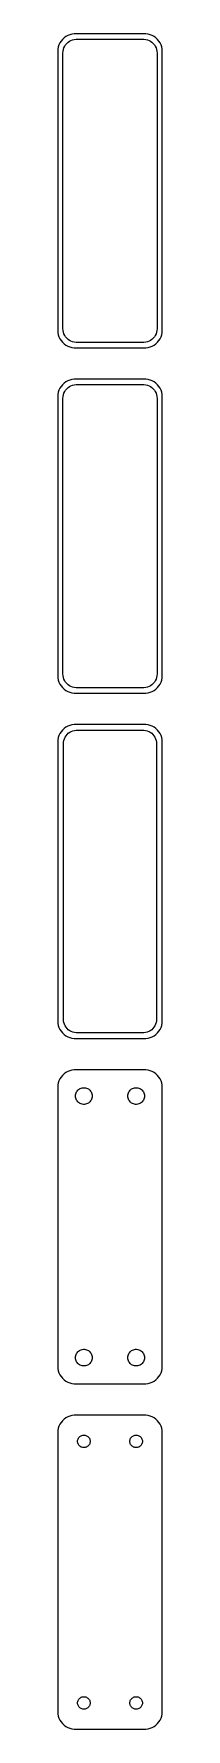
# Model space of a CAD drawing. Header units: metres. Extents: x -15 to 15, y 351 to 837.
import ezdxf

# ---------------------------------------------------------------- set-up
doc = ezdxf.new("R2010")
doc.units = ezdxf.units.M

msp = doc.modelspace()

# ---------------------------------------------------------------- linework, layer by layer
for p, q in [((-12.6791, 836.222), (-13.1871, 835.853)), ((-12.1289, 836.524), (-12.6791, 836.222)), ((-11.5451, 836.755), (-12.1289, 836.524)), ((-10.9369, 836.911), (-11.5451, 836.755)), ((-10.3139, 836.99), (-10.9369, 836.911)), ((10.3139, 836.99), (-10.3139, 836.99)), ((10.9369, 836.911), (10.3139, 836.99)), ((11.5451, 836.755), (10.9369, 836.911)), ((12.1289, 836.524), (11.5451, 836.755)), ((12.6791, 836.222), (12.1289, 836.524)), ((13.1871, 835.853), (12.6791, 836.222)), ((-14.9606, 832.627), (-15, 832)), ((-15, 832), (-15, 752)), ((-14.8429, 833.243), (-14.9606, 832.627)), ((-14.6489, 833.841), (-14.8429, 833.243)), ((-14.3815, 834.409), (-14.6489, 833.841)), ((-14.0451, 834.939), (-14.3815, 834.409)), ((-13.6448, 835.423), (-14.0451, 834.939)), ((-13.1871, 835.853), (-13.6448, 835.423)), ((-13.5, 831.5), (-13.4684, 832.001)), ((-13.5, 752.5), (-13.5, 831.5)), ((-13.4684, 832.001), (-13.3743, 832.495)), ((-13.3743, 832.495), (-13.2191, 832.972)), ((-13.2191, 832.972), (-13.0052, 833.427)), ((-13.0052, 833.427), (-12.7361, 833.851)), ((-12.7361, 833.851), (-12.4159, 834.238)), ((-12.4159, 834.238), (-12.0497, 834.582)), ((-12.0497, 834.582), (-11.6433, 834.877)), ((-11.6433, 834.877), (-11.2031, 835.119)), ((-11.2031, 835.119), (-10.7361, 835.304)), ((-10.7361, 835.304), (-10.2495, 835.429)), ((-10.2495, 835.429), (-9.75116, 835.492)), ((-9.75116, 835.492), (9.75116, 835.492)), ((9.75116, 835.492), (10.2495, 835.429)), ((10.2495, 835.429), (10.7361, 835.304)), ((10.7361, 835.304), (11.2031, 835.119)), ((11.2031, 835.119), (11.6433, 834.877)), ((11.6433, 834.877), (12.0497, 834.582)), ((12.0497, 834.582), (12.4159, 834.238)), ((12.4159, 834.238), (12.7361, 833.851)), ((12.7361, 833.851), (13.0052, 833.427)), ((13.0052, 833.427), (13.2191, 832.972)), ((13.6448, 835.423), (13.1871, 835.853)), ((13.2191, 832.972), (13.3743, 832.495)), ((13.3743, 832.495), (13.4684, 832.001)), ((13.4684, 832.001), (13.5, 831.5)), ((13.5, 831.5), (13.5, 752.5)), ((14.0451, 834.939), (13.6448, 835.423)), ((14.3815, 834.409), (14.0451, 834.939)), ((14.6489, 833.841), (14.3815, 834.409)), ((14.8429, 833.243), (14.6489, 833.841)), ((14.9606, 832.627), (14.8429, 833.243)), ((15, 832), (14.9606, 832.627)), ((15, 752), (15, 832)), ((-15, 752), (-14.9606, 751.373)), ((-14.9606, 751.373), (-14.8429, 750.757)), ((-14.8429, 750.757), (-14.6489, 750.159)), ((-14.6489, 750.159), (-14.3815, 749.591)), ((-14.3815, 749.591), (-14.0451, 749.061)), ((-14.0451, 749.061), (-13.6448, 748.577)), ((-13.6448, 748.577), (-13.1871, 748.147)), ((-13.4684, 751.999), (-13.5, 752.5)), ((-13.3743, 751.505), (-13.4684, 751.999)), ((-13.2191, 751.028), (-13.3743, 751.505)), ((-13.0052, 750.573), (-13.2191, 751.028)), ((-12.7361, 750.149), (-13.0052, 750.573)), ((-12.4159, 749.762), (-12.7361, 750.149)), ((-12.0497, 749.418), (-12.4159, 749.762)), ((-11.6433, 749.123), (-12.0497, 749.418)), ((-11.2031, 748.881), (-11.6433, 749.123)), ((-10.7361, 748.696), (-11.2031, 748.881)), ((-10.2495, 748.571), (-10.7361, 748.696)), ((-9.75116, 748.508), (-10.2495, 748.571)), ((9.75116, 748.508), (-9.75116, 748.508)), ((10.2495, 748.571), (9.75116, 748.508)), ((10.7361, 748.696), (10.2495, 748.571)), ((11.2031, 748.881), (10.7361, 748.696)), ((11.6433, 749.123), (11.2031, 748.881)), ((12.0497, 749.418), (11.6433, 749.123)), ((12.4159, 749.762), (12.0497, 749.418)), ((12.7361, 750.149), (12.4159, 749.762)), ((13.0052, 750.573), (12.7361, 750.149)), ((13.2191, 751.028), (13.0052, 750.573)), ((13.1871, 748.147), (13.6448, 748.577)), ((13.3743, 751.505), (13.2191, 751.028)), ((13.4684, 751.999), (13.3743, 751.505)), ((13.5, 752.5), (13.4684, 751.999)), ((13.6448, 748.577), (14.0451, 749.061)), ((14.0451, 749.061), (14.3815, 749.591)), ((14.3815, 749.591), (14.6489, 750.159)), ((14.6489, 750.159), (14.8429, 750.757)), ((14.8429, 750.757), (14.9606, 751.373)), ((14.9606, 751.373), (15, 752)), ((-13.1871, 748.147), (-12.6791, 747.778)), ((-12.6791, 747.778), (-12.1289, 747.476)), ((-12.1289, 747.476), (-11.5451, 747.245)), ((-11.5451, 747.245), (-10.9369, 747.089)), ((-10.9369, 747.089), (-10.3139, 747.01)), ((-10.3139, 747.01), (10.3139, 747.01)), ((10.3139, 747.01), (10.9369, 747.089)), ((10.9369, 747.089), (11.5451, 747.245)), ((11.5451, 747.245), (12.1289, 747.476)), ((12.1289, 747.476), (12.6791, 747.778)), ((12.6791, 747.778), (13.1871, 748.147)), ((-14.8429, 734.243), (-14.9606, 733.627)), ((-14.6489, 734.841), (-14.8429, 734.243)), ((-14.3815, 735.409), (-14.6489, 734.841)), ((-14.0451, 735.939), (-14.3815, 735.409)), ((-13.6448, 736.423), (-14.0451, 735.939)), ((-13.1871, 736.853), (-13.6448, 736.423)), ((-13.3743, 733.495), (-13.2191, 733.972)), ((-13.2191, 733.972), (-13.0052, 734.427)), ((-12.6791, 737.222), (-13.1871, 736.853)), ((-13.0052, 734.427), (-12.7361, 734.851)), ((-12.7361, 734.851), (-12.4159, 735.238)), ((-12.1289, 737.524), (-12.6791, 737.222)), ((-12.4159, 735.238), (-12.0497, 735.582)), ((-11.5451, 737.755), (-12.1289, 737.524)), ((-12.0497, 735.582), (-11.6433, 735.877)), ((-11.6433, 735.877), (-11.2031, 736.119)), ((-10.9369, 737.911), (-11.5451, 737.755)), ((-11.2031, 736.119), (-10.7361, 736.304)), ((-10.3139, 737.99), (-10.9369, 737.911)), ((-10.7361, 736.304), (-10.2495, 736.429)), ((10.3139, 737.99), (-10.3139, 737.99)), ((-10.2495, 736.429), (-9.75116, 736.492)), ((-9.75116, 736.492), (9.75116, 736.492)), ((9.75116, 736.492), (10.2495, 736.429)), ((10.2495, 736.429), (10.7361, 736.304)), ((10.9369, 737.911), (10.3139, 737.99)), ((10.7361, 736.304), (11.2031, 736.119)), ((11.5451, 737.755), (10.9369, 737.911)), ((11.2031, 736.119), (11.6433, 735.877)), ((12.1289, 737.524), (11.5451, 737.755)), ((11.6433, 735.877), (12.0497, 735.582)), ((12.0497, 735.582), (12.4159, 735.238)), ((12.6791, 737.222), (12.1289, 737.524)), ((12.4159, 735.238), (12.7361, 734.851)), ((13.1871, 736.853), (12.6791, 737.222)), ((12.7361, 734.851), (13.0052, 734.427)), ((13.0052, 734.427), (13.2191, 733.972)), ((13.6448, 736.423), (13.1871, 736.853)), ((13.2191, 733.972), (13.3743, 733.495)), ((14.0451, 735.939), (13.6448, 736.423)), ((14.3815, 735.409), (14.0451, 735.939)), ((14.6489, 734.841), (14.3815, 735.409)), ((14.8429, 734.243), (14.6489, 734.841)), ((14.9606, 733.627), (14.8429, 734.243)), ((-14.9606, 733.627), (-15, 733)), ((-15, 733), (-15, 653)), ((-13.5, 732.5), (-13.4684, 733.001)), ((-13.5, 653.5), (-13.5, 732.5)), ((-13.4684, 733.001), (-13.3743, 733.495)), ((13.3743, 733.495), (13.4684, 733.001)), ((13.4684, 733.001), (13.5, 732.5)), ((13.5, 732.5), (13.5, 653.5)), ((15, 733), (14.9606, 733.627)), ((15, 653), (15, 733)), ((-15, 653), (-14.9606, 652.373)), ((-14.9606, 652.373), (-14.8429, 651.757)), ((-14.8429, 651.757), (-14.6489, 651.159)), ((-13.4684, 652.999), (-13.5, 653.5)), ((-13.3743, 652.505), (-13.4684, 652.999)), ((-13.2191, 652.028), (-13.3743, 652.505)), ((-13.0052, 651.573), (-13.2191, 652.028)), ((-12.7361, 651.149), (-13.0052, 651.573)), ((13.0052, 651.573), (12.7361, 651.149)), ((13.2191, 652.028), (13.0052, 651.573)), ((13.3743, 652.505), (13.2191, 652.028)), ((13.4684, 652.999), (13.3743, 652.505)), ((13.5, 653.5), (13.4684, 652.999)), ((14.6489, 651.159), (14.8429, 651.757)), ((14.8429, 651.757), (14.9606, 652.373)), ((14.9606, 652.373), (15, 653)), ((-14.6489, 651.159), (-14.3815, 650.591)), ((-14.3815, 650.591), (-14.0451, 650.061)), ((-14.0451, 650.061), (-13.6448, 649.577)), ((-13.6448, 649.577), (-13.1871, 649.147)), ((-13.1871, 649.147), (-12.6791, 648.778)), ((-12.4159, 650.762), (-12.7361, 651.149)), ((-12.6791, 648.778), (-12.1289, 648.476)), ((-12.0497, 650.418), (-12.4159, 650.762)), ((-12.1289, 648.476), (-11.5451, 648.245)), ((-11.6433, 650.123), (-12.0497, 650.418)), ((-11.2031, 649.881), (-11.6433, 650.123)), ((-11.5451, 648.245), (-10.9369, 648.089)), ((-10.7361, 649.696), (-11.2031, 649.881)), ((-10.9369, 648.089), (-10.3139, 648.01)), ((-10.2495, 649.571), (-10.7361, 649.696)), ((-10.3139, 648.01), (10.3139, 648.01)), ((-9.75116, 649.508), (-10.2495, 649.571)), ((9.75116, 649.508), (-9.75116, 649.508)), ((10.2495, 649.571), (9.75116, 649.508)), ((10.7361, 649.696), (10.2495, 649.571)), ((10.3139, 648.01), (10.9369, 648.089)), ((11.2031, 649.881), (10.7361, 649.696)), ((10.9369, 648.089), (11.5451, 648.245)), ((11.6433, 650.123), (11.2031, 649.881)), ((11.5451, 648.245), (12.1289, 648.476)), ((12.0497, 650.418), (11.6433, 650.123)), ((12.4159, 650.762), (12.0497, 650.418)), ((12.1289, 648.476), (12.6791, 648.778)), ((12.7361, 651.149), (12.4159, 650.762)), ((12.6791, 648.778), (13.1871, 649.147)), ((13.1871, 649.147), (13.6448, 649.577)), ((13.6448, 649.577), (14.0451, 650.061)), ((14.0451, 650.061), (14.3815, 650.591)), ((14.3815, 650.591), (14.6489, 651.159)), ((-14.0451, 636.939), (-14.3815, 636.409)), ((-13.6448, 637.423), (-14.0451, 636.939)), ((-13.1871, 637.853), (-13.6448, 637.423)), ((-12.6791, 638.222), (-13.1871, 637.853)), ((-12.1289, 638.524), (-12.6791, 638.222)), ((-11.5451, 638.755), (-12.1289, 638.524)), ((-11.9685, 636.484), (-11.5751, 636.77)), ((-11.5751, 636.77), (-11.1489, 637.004)), ((-10.9369, 638.911), (-11.5451, 638.755)), ((-11.1489, 637.004), (-10.6967, 637.183)), ((-10.3139, 638.99), (-10.9369, 638.911)), ((-10.6967, 637.183), (-10.2256, 637.304)), ((10.3139, 638.99), (-10.3139, 638.99)), ((-10.2256, 637.304), (-9.74316, 637.365)), ((-9.74316, 637.365), (9.74316, 637.365)), ((9.74316, 637.365), (10.2256, 637.304)), ((10.2256, 637.304), (10.6967, 637.183)), ((10.9369, 638.911), (10.3139, 638.99)), ((10.6967, 637.183), (11.1489, 637.004)), ((11.5451, 638.755), (10.9369, 638.911)), ((11.1489, 637.004), (11.5751, 636.77)), ((12.1289, 638.524), (11.5451, 638.755)), ((11.5751, 636.77), (11.9685, 636.484)), ((12.6791, 638.222), (12.1289, 638.524)), ((13.1871, 637.853), (12.6791, 638.222)), ((13.6448, 637.423), (13.1871, 637.853)), ((14.0451, 636.939), (13.6448, 637.423)), ((14.3815, 636.409), (14.0451, 636.939)), ((-14.9606, 634.627), (-15, 634)), ((-15, 634), (-15, 554)), ((-14.8429, 635.243), (-14.9606, 634.627)), ((-14.6489, 635.841), (-14.8429, 635.243)), ((-14.3815, 636.409), (-14.6489, 635.841)), ((-13.3726, 633.5), (-13.3421, 633.985)), ((-13.3726, 554.5), (-13.3726, 633.5)), ((-13.3421, 633.985), (-13.251, 634.463)), ((-13.251, 634.463), (-13.1007, 634.926)), ((-13.1007, 634.926), (-12.8936, 635.366)), ((-12.8936, 635.366), (-12.633, 635.776)), ((-12.633, 635.776), (-12.323, 636.151)), ((-12.323, 636.151), (-11.9685, 636.484)), ((11.9685, 636.484), (12.323, 636.151)), ((12.323, 636.151), (12.633, 635.776)), ((12.633, 635.776), (12.8936, 635.366)), ((12.8936, 635.366), (13.1007, 634.926)), ((13.1007, 634.926), (13.251, 634.463)), ((13.251, 634.463), (13.3421, 633.985)), ((13.3421, 633.985), (13.3726, 633.5)), ((13.3726, 633.5), (13.3726, 554.5)), ((14.6489, 635.841), (14.3815, 636.409)), ((14.8429, 635.243), (14.6489, 635.841)), ((14.9606, 634.627), (14.8429, 635.243)), ((15, 634), (14.9606, 634.627)), ((15, 554), (15, 634)), ((-13.3421, 554.015), (-13.3726, 554.5)), ((13.3726, 554.5), (13.3421, 554.015)), ((-15, 554), (-14.9606, 553.373)), ((-14.9606, 553.373), (-14.8429, 552.757)), ((-14.8429, 552.757), (-14.6489, 552.159)), ((-14.6489, 552.159), (-14.3815, 551.591)), ((-14.3815, 551.591), (-14.0451, 551.061)), ((-14.0451, 551.061), (-13.6448, 550.577)), ((-13.6448, 550.577), (-13.1871, 550.147)), ((-13.251, 553.537), (-13.3421, 554.015)), ((-13.1007, 553.074), (-13.251, 553.537)), ((-13.1871, 550.147), (-12.6791, 549.778)), ((-12.8936, 552.634), (-13.1007, 553.074)), ((-12.633, 552.224), (-12.8936, 552.634)), ((-12.6791, 549.778), (-12.1289, 549.476)), ((-12.323, 551.849), (-12.633, 552.224)), ((-11.9685, 551.516), (-12.323, 551.849)), ((-12.1289, 549.476), (-11.5451, 549.245)), ((-11.5751, 551.23), (-11.9685, 551.516)), ((-11.1489, 550.996), (-11.5751, 551.23)), ((-11.5451, 549.245), (-10.9369, 549.089)), ((-10.6967, 550.817), (-11.1489, 550.996)), ((-10.2256, 550.696), (-10.6967, 550.817)), ((-9.74316, 550.635), (-10.2256, 550.696)), ((9.74316, 550.635), (-9.74316, 550.635)), ((10.2256, 550.696), (9.74316, 550.635)), ((10.6967, 550.817), (10.2256, 550.696)), ((11.1489, 550.996), (10.6967, 550.817)), ((10.9369, 549.089), (11.5451, 549.245)), ((11.5751, 551.23), (11.1489, 550.996)), ((11.5451, 549.245), (12.1289, 549.476)), ((11.9685, 551.516), (11.5751, 551.23)), ((12.323, 551.849), (11.9685, 551.516)), ((12.1289, 549.476), (12.6791, 549.778)), ((12.633, 552.224), (12.323, 551.849)), ((12.8936, 552.634), (12.633, 552.224)), ((12.6791, 549.778), (13.1871, 550.147)), ((13.1007, 553.074), (12.8936, 552.634)), ((13.251, 553.537), (13.1007, 553.074)), ((13.1871, 550.147), (13.6448, 550.577)), ((13.3421, 554.015), (13.251, 553.537)), ((13.6448, 550.577), (14.0451, 551.061)), ((14.0451, 551.061), (14.3815, 551.591)), ((14.3815, 551.591), (14.6489, 552.159)), ((14.6489, 552.159), (14.8429, 552.757)), ((14.8429, 552.757), (14.9606, 553.373)), ((14.9606, 553.373), (15, 554)), ((-10.9369, 549.089), (-10.3139, 549.01)), ((-10.3139, 549.01), (10.3139, 549.01)), ((10.3139, 549.01), (10.9369, 549.089)), ((-12.1289, 539.524), (-12.6791, 539.222)), ((-11.5451, 539.755), (-12.1289, 539.524)), ((-10.9369, 539.911), (-11.5451, 539.755)), ((-10.3139, 539.99), (-10.9369, 539.911)), ((10.3139, 539.99), (-10.3139, 539.99)), ((10.9369, 539.911), (10.3139, 539.99)), ((11.5451, 539.755), (10.9369, 539.911)), ((12.1289, 539.524), (11.5451, 539.755)), ((12.6791, 539.222), (12.1289, 539.524)), ((-14.9606, 535.627), (-15, 535)), ((-15, 535), (-15, 455)), ((-14.8429, 536.243), (-14.9606, 535.627)), ((-14.6489, 536.841), (-14.8429, 536.243)), ((-14.3815, 537.409), (-14.6489, 536.841)), ((-14.0451, 537.939), (-14.3815, 537.409)), ((-13.6448, 538.423), (-14.0451, 537.939)), ((-13.1871, 538.853), (-13.6448, 538.423)), ((-12.6791, 539.222), (-13.1871, 538.853)), ((-8.78598, 534.526), (-8.52187, 534.672)), ((-8.52187, 534.672), (-8.24164, 534.783)), ((-8.24164, 534.783), (-7.94971, 534.857)), ((-7.94971, 534.857), (-7.6507, 534.895)), ((-7.6507, 534.895), (-7.34929, 534.895)), ((-7.34929, 534.895), (-7.05028, 534.857)), ((-7.05028, 534.857), (-6.75835, 534.783)), ((-6.75835, 534.783), (-6.47812, 534.672)), ((-6.47812, 534.672), (-6.214, 534.526)), ((6.214, 534.526), (6.47812, 534.672)), ((6.47812, 534.672), (6.75835, 534.783)), ((6.75835, 534.783), (7.05028, 534.857)), ((7.05028, 534.857), (7.34929, 534.895)), ((7.34929, 534.895), (7.6507, 534.895)), ((7.6507, 534.895), (7.94971, 534.857)), ((7.94971, 534.857), (8.24164, 534.783)), ((8.24164, 534.783), (8.52187, 534.672)), ((8.52187, 534.672), (8.78598, 534.526)), ((13.1871, 538.853), (12.6791, 539.222)), ((13.6448, 538.423), (13.1871, 538.853)), ((14.0451, 537.939), (13.6448, 538.423)), ((14.3815, 537.409), (14.0451, 537.939)), ((14.6489, 536.841), (14.3815, 537.409)), ((14.8429, 536.243), (14.6489, 536.841)), ((14.9606, 535.627), (14.8429, 536.243)), ((15, 535), (14.9606, 535.627)), ((15, 455), (15, 535)), ((-9.89999, 532.5), (-9.88107, 532.801)), ((-9.88107, 532.199), (-9.89999, 532.5)), ((-9.88107, 532.801), (-9.82458, 533.097)), ((-9.82458, 531.903), (-9.88107, 532.199)), ((-9.82458, 533.097), (-9.73146, 533.383)), ((-9.73146, 531.617), (-9.82458, 531.903)), ((-9.73146, 533.383), (-9.60313, 533.656)), ((-9.60313, 531.344), (-9.73146, 531.617)), ((-9.60313, 533.656), (-9.44164, 533.911)), ((-9.44164, 531.089), (-9.60313, 531.344)), ((-9.44164, 533.911), (-9.24951, 534.143)), ((-9.24951, 530.857), (-9.44164, 531.089)), ((-9.24951, 534.143), (-9.02982, 534.349)), ((-9.02982, 530.651), (-9.24951, 530.857)), ((-9.02982, 534.349), (-8.78598, 534.526)), ((-8.78598, 530.474), (-9.02982, 530.651)), ((-8.52187, 530.328), (-8.78598, 530.474)), ((-8.24164, 530.217), (-8.52187, 530.328)), ((-7.94971, 530.143), (-8.24164, 530.217)), ((-7.6507, 530.105), (-7.94971, 530.143)), ((-7.34929, 530.105), (-7.6507, 530.105)), ((-7.05028, 530.143), (-7.34929, 530.105)), ((-6.75835, 530.217), (-7.05028, 530.143)), ((-6.47812, 530.328), (-6.75835, 530.217)), ((-6.214, 530.474), (-6.47812, 530.328)), ((-6.214, 534.526), (-5.97017, 534.349)), ((-5.97017, 530.651), (-6.214, 530.474)), ((-5.97017, 534.349), (-5.75047, 534.143)), ((-5.75047, 530.857), (-5.97017, 530.651)), ((-5.75047, 534.143), (-5.55835, 533.911)), ((-5.55835, 531.089), (-5.75047, 530.857)), ((-5.55835, 533.911), (-5.39685, 533.656)), ((-5.39685, 531.344), (-5.55835, 531.089)), ((-5.39685, 533.656), (-5.26852, 533.383)), ((-5.26852, 531.617), (-5.39685, 531.344)), ((-5.26852, 533.383), (-5.1754, 533.097)), ((-5.1754, 531.903), (-5.26852, 531.617)), ((-5.1754, 533.097), (-5.11891, 532.801)), ((-5.11891, 532.199), (-5.1754, 531.903)), ((-5.11891, 532.801), (-5.09999, 532.5)), ((-5.09999, 532.5), (-5.11891, 532.199)), ((5.09999, 532.5), (5.11891, 532.801)), ((5.11891, 532.199), (5.09999, 532.5)), ((5.11891, 532.801), (5.1754, 533.097)), ((5.1754, 531.903), (5.11891, 532.199)), ((5.1754, 533.097), (5.26852, 533.383)), ((5.26852, 531.617), (5.1754, 531.903)), ((5.26852, 533.383), (5.39685, 533.656)), ((5.39685, 531.344), (5.26852, 531.617)), ((5.39685, 533.656), (5.55835, 533.911)), ((5.55835, 531.089), (5.39685, 531.344)), ((5.55835, 533.911), (5.75047, 534.143)), ((5.75047, 530.857), (5.55835, 531.089)), ((5.75047, 534.143), (5.97017, 534.349)), ((5.97017, 530.651), (5.75047, 530.857)), ((5.97017, 534.349), (6.214, 534.526)), ((6.214, 530.474), (5.97017, 530.651)), ((6.47812, 530.328), (6.214, 530.474)), ((6.75835, 530.217), (6.47812, 530.328)), ((7.05028, 530.143), (6.75835, 530.217)), ((7.34929, 530.105), (7.05028, 530.143)), ((7.6507, 530.105), (7.34929, 530.105)), ((7.94971, 530.143), (7.6507, 530.105)), ((8.24164, 530.217), (7.94971, 530.143)), ((8.52187, 530.328), (8.24164, 530.217)), ((8.78598, 530.474), (8.52187, 530.328)), ((8.78598, 534.526), (9.02982, 534.349)), ((9.02982, 530.651), (8.78598, 530.474)), ((9.02982, 534.349), (9.24951, 534.143)), ((9.24951, 530.857), (9.02982, 530.651)), ((9.24951, 534.143), (9.44164, 533.911)), ((9.44164, 531.089), (9.24951, 530.857)), ((9.44164, 533.911), (9.60313, 533.656)), ((9.60313, 531.344), (9.44164, 531.089)), ((9.60313, 533.656), (9.73146, 533.383)), ((9.73146, 531.617), (9.60313, 531.344)), ((9.73146, 533.383), (9.82458, 533.097)), ((9.82458, 531.903), (9.73146, 531.617)), ((9.82458, 533.097), (9.88107, 532.801)), ((9.88107, 532.199), (9.82458, 531.903)), ((9.88107, 532.801), (9.89999, 532.5)), ((9.89999, 532.5), (9.88107, 532.199)), ((-9.89999, 457.5), (-9.88107, 457.801)), ((-9.88107, 457.199), (-9.89999, 457.5)), ((-9.88107, 457.801), (-9.82458, 458.097)), ((-9.82458, 456.903), (-9.88107, 457.199)), ((-9.82458, 458.097), (-9.73146, 458.383)), ((-9.73146, 456.617), (-9.82458, 456.903)), ((-9.73146, 458.383), (-9.60313, 458.656)), ((-9.60313, 458.656), (-9.44164, 458.911)), ((-9.44164, 458.911), (-9.24951, 459.143)), ((-9.24951, 459.143), (-9.02982, 459.349)), ((-9.02982, 459.349), (-8.78598, 459.526)), ((-8.78598, 459.526), (-8.52187, 459.672)), ((-8.52187, 459.672), (-8.24164, 459.783)), ((-8.24164, 459.783), (-7.94971, 459.857)), ((-7.94971, 459.857), (-7.6507, 459.895)), ((-7.6507, 459.895), (-7.34929, 459.895)), ((-7.34929, 459.895), (-7.05028, 459.857)), ((-7.05028, 459.857), (-6.75835, 459.783)), ((-6.75835, 459.783), (-6.47812, 459.672)), ((-6.47812, 459.672), (-6.214, 459.526)), ((-6.214, 459.526), (-5.97017, 459.349)), ((-5.97017, 459.349), (-5.75047, 459.143)), ((-5.75047, 459.143), (-5.55835, 458.911)), ((-5.55835, 458.911), (-5.39685, 458.656)), ((-5.39685, 458.656), (-5.26852, 458.383)), ((-5.26852, 458.383), (-5.1754, 458.097)), ((-5.1754, 456.903), (-5.26852, 456.617)), ((-5.1754, 458.097), (-5.11891, 457.801)), ((-5.11891, 457.199), (-5.1754, 456.903)), ((-5.11891, 457.801), (-5.09999, 457.5)), ((-5.09999, 457.5), (-5.11891, 457.199)), ((5.09999, 457.5), (5.11891, 457.801)), ((5.11891, 457.199), (5.09999, 457.5)), ((5.11891, 457.801), (5.1754, 458.097)), ((5.1754, 456.903), (5.11891, 457.199)), ((5.1754, 458.097), (5.26852, 458.383)), ((5.26852, 456.617), (5.1754, 456.903)), ((5.26852, 458.383), (5.39685, 458.656)), ((5.39685, 458.656), (5.55835, 458.911)), ((5.55835, 458.911), (5.75047, 459.143)), ((5.75047, 459.143), (5.97017, 459.349)), ((5.97017, 459.349), (6.214, 459.526)), ((6.214, 459.526), (6.47812, 459.672)), ((6.47812, 459.672), (6.75835, 459.783)), ((6.75835, 459.783), (7.05028, 459.857)), ((7.05028, 459.857), (7.34929, 459.895)), ((7.34929, 459.895), (7.6507, 459.895)), ((7.6507, 459.895), (7.94971, 459.857)), ((7.94971, 459.857), (8.24164, 459.783)), ((8.24164, 459.783), (8.52187, 459.672)), ((8.52187, 459.672), (8.78598, 459.526)), ((8.78598, 459.526), (9.02982, 459.349)), ((9.02982, 459.349), (9.24951, 459.143)), ((9.24951, 459.143), (9.44164, 458.911)), ((9.44164, 458.911), (9.60313, 458.656)), ((9.60313, 458.656), (9.73146, 458.383)), ((9.73146, 458.383), (9.82458, 458.097)), ((9.82458, 456.903), (9.73146, 456.617)), ((9.82458, 458.097), (9.88107, 457.801)), ((9.88107, 457.199), (9.82458, 456.903)), ((9.88107, 457.801), (9.89999, 457.5)), ((9.89999, 457.5), (9.88107, 457.199)), ((-15, 455), (-14.9606, 454.373)), ((-14.9606, 454.373), (-14.8429, 453.757)), ((-14.8429, 453.757), (-14.6489, 453.159)), ((-14.6489, 453.159), (-14.3815, 452.591)), ((-14.3815, 452.591), (-14.0451, 452.061)), ((-14.0451, 452.061), (-13.6448, 451.577)), ((-9.60313, 456.344), (-9.73146, 456.617)), ((-9.44164, 456.089), (-9.60313, 456.344)), ((-9.24951, 455.857), (-9.44164, 456.089)), ((-9.02982, 455.651), (-9.24951, 455.857)), ((-8.78598, 455.474), (-9.02982, 455.651)), ((-8.52187, 455.328), (-8.78598, 455.474)), ((-8.24164, 455.217), (-8.52187, 455.328)), ((-7.94971, 455.143), (-8.24164, 455.217)), ((-7.6507, 455.105), (-7.94971, 455.143)), ((-7.34929, 455.105), (-7.6507, 455.105)), ((-7.05028, 455.143), (-7.34929, 455.105)), ((-6.75835, 455.217), (-7.05028, 455.143)), ((-6.47812, 455.328), (-6.75835, 455.217)), ((-6.214, 455.474), (-6.47812, 455.328)), ((-5.97017, 455.651), (-6.214, 455.474)), ((-5.75047, 455.857), (-5.97017, 455.651)), ((-5.55835, 456.089), (-5.75047, 455.857)), ((-5.39685, 456.344), (-5.55835, 456.089)), ((-5.26852, 456.617), (-5.39685, 456.344)), ((5.39685, 456.344), (5.26852, 456.617)), ((5.55835, 456.089), (5.39685, 456.344)), ((5.75047, 455.857), (5.55835, 456.089)), ((5.97017, 455.651), (5.75047, 455.857)), ((6.214, 455.474), (5.97017, 455.651)), ((6.47812, 455.328), (6.214, 455.474)), ((6.75835, 455.217), (6.47812, 455.328)), ((7.05028, 455.143), (6.75835, 455.217)), ((7.34929, 455.105), (7.05028, 455.143)), ((7.6507, 455.105), (7.34929, 455.105)), ((7.94971, 455.143), (7.6507, 455.105)), ((8.24164, 455.217), (7.94971, 455.143)), ((8.52187, 455.328), (8.24164, 455.217)), ((8.78598, 455.474), (8.52187, 455.328)), ((9.02982, 455.651), (8.78598, 455.474)), ((9.24951, 455.857), (9.02982, 455.651)), ((9.44164, 456.089), (9.24951, 455.857)), ((9.60313, 456.344), (9.44164, 456.089)), ((9.73146, 456.617), (9.60313, 456.344)), ((13.6448, 451.577), (14.0451, 452.061)), ((14.0451, 452.061), (14.3815, 452.591)), ((14.3815, 452.591), (14.6489, 453.159)), ((14.6489, 453.159), (14.8429, 453.757)), ((14.8429, 453.757), (14.9606, 454.373)), ((14.9606, 454.373), (15, 455)), ((-13.6448, 451.577), (-13.1871, 451.147)), ((-13.1871, 451.147), (-12.6791, 450.778)), ((-12.6791, 450.778), (-12.1289, 450.476)), ((-12.1289, 450.476), (-11.5451, 450.245)), ((-11.5451, 450.245), (-10.9369, 450.089)), ((-10.9369, 450.089), (-10.3139, 450.01)), ((-10.3139, 450.01), (10.3139, 450.01)), ((10.3139, 450.01), (10.9369, 450.089)), ((10.9369, 450.089), (11.5451, 450.245)), ((11.5451, 450.245), (12.1289, 450.476)), ((12.1289, 450.476), (12.6791, 450.778)), ((12.6791, 450.778), (13.1871, 451.147)), ((13.1871, 451.147), (13.6448, 451.577)), ((-14.6489, 437.841), (-14.8429, 437.243)), ((-14.3815, 438.409), (-14.6489, 437.841)), ((-14.0451, 438.939), (-14.3815, 438.409)), ((-13.6448, 439.423), (-14.0451, 438.939)), ((-13.1871, 439.853), (-13.6448, 439.423)), ((-12.6791, 440.222), (-13.1871, 439.853)), ((-12.1289, 440.524), (-12.6791, 440.222)), ((-11.5451, 440.755), (-12.1289, 440.524)), ((-10.9369, 440.911), (-11.5451, 440.755)), ((-10.3139, 440.99), (-10.9369, 440.911)), ((10.3139, 440.99), (-10.3139, 440.99)), ((10.9369, 440.911), (10.3139, 440.99)), ((11.5451, 440.755), (10.9369, 440.911)), ((12.1289, 440.524), (11.5451, 440.755)), ((12.6791, 440.222), (12.1289, 440.524)), ((13.1871, 439.853), (12.6791, 440.222)), ((13.6448, 439.423), (13.1871, 439.853)), ((14.0451, 438.939), (13.6448, 439.423)), ((14.3815, 438.409), (14.0451, 438.939)), ((14.6489, 437.841), (14.3815, 438.409)), ((14.8429, 437.243), (14.6489, 437.841)), ((-14.9606, 436.627), (-15, 436)), ((-15, 436), (-15, 356)), ((-14.8429, 437.243), (-14.9606, 436.627)), ((-9.29999, 433.5), (-9.2858, 433.726)), ((-9.2858, 433.274), (-9.29999, 433.5)), ((-9.2858, 433.726), (-9.24344, 433.948)), ((-9.24344, 433.052), (-9.2858, 433.274)), ((-9.24344, 433.948), (-9.17358, 434.163)), ((-9.17358, 432.837), (-9.24344, 433.052)), ((-9.17358, 434.163), (-9.07735, 434.367)), ((-9.07735, 432.633), (-9.17358, 432.837)), ((-9.07735, 434.367), (-8.95622, 434.558)), ((-8.95622, 432.442), (-9.07735, 432.633)), ((-8.95622, 434.558), (-8.81213, 434.732)), ((-8.81213, 434.732), (-8.64735, 434.887)), ((-8.64735, 434.887), (-8.46448, 435.02)), ((-8.46448, 435.02), (-8.26639, 435.129)), ((-8.26639, 435.129), (-8.05623, 435.212)), ((-8.05623, 435.212), (-7.83728, 435.268)), ((-7.83728, 435.268), (-7.61302, 435.296)), ((-7.61302, 435.296), (-7.38696, 435.296)), ((-7.38696, 435.296), (-7.1627, 435.268)), ((-7.1627, 435.268), (-6.94376, 435.212)), ((-6.94376, 435.212), (-6.7336, 435.129)), ((-6.7336, 435.129), (-6.53551, 435.02)), ((-6.53551, 435.02), (-6.35263, 434.887)), ((-6.35263, 434.887), (-6.18785, 434.732)), ((-6.18785, 434.732), (-6.04376, 434.558)), ((-6.04376, 434.558), (-5.92264, 434.367)), ((-5.92264, 432.633), (-6.04376, 432.442)), ((-5.92264, 434.367), (-5.8264, 434.163)), ((-5.8264, 432.837), (-5.92264, 432.633)), ((-5.8264, 434.163), (-5.75655, 433.948)), ((-5.75655, 433.052), (-5.8264, 432.837)), ((-5.75655, 433.948), (-5.71419, 433.726)), ((-5.71419, 433.274), (-5.75655, 433.052)), ((-5.71419, 433.726), (-5.7, 433.5)), ((-5.7, 433.5), (-5.71419, 433.274)), ((5.7, 433.5), (5.71419, 433.726)), ((5.71419, 433.274), (5.7, 433.5)), ((5.71419, 433.726), (5.75655, 433.948)), ((5.75655, 433.052), (5.71419, 433.274)), ((5.75655, 433.948), (5.8264, 434.163)), ((5.8264, 432.837), (5.75655, 433.052)), ((5.8264, 434.163), (5.92264, 434.367)), ((5.92264, 432.633), (5.8264, 432.837)), ((5.92264, 434.367), (6.04376, 434.558)), ((6.04376, 432.442), (5.92264, 432.633)), ((6.04376, 434.558), (6.18785, 434.732)), ((6.18785, 434.732), (6.35263, 434.887)), ((6.35263, 434.887), (6.53551, 435.02)), ((6.53551, 435.02), (6.7336, 435.129)), ((6.7336, 435.129), (6.94376, 435.212)), ((6.94376, 435.212), (7.1627, 435.268)), ((7.1627, 435.268), (7.38696, 435.296)), ((7.38696, 435.296), (7.61302, 435.296)), ((7.61302, 435.296), (7.83728, 435.268)), ((7.83728, 435.268), (8.05623, 435.212)), ((8.05623, 435.212), (8.26639, 435.129)), ((8.26639, 435.129), (8.46448, 435.02)), ((8.46448, 435.02), (8.64735, 434.887)), ((8.64735, 434.887), (8.81213, 434.732)), ((8.81213, 434.732), (8.95622, 434.558)), ((8.95622, 434.558), (9.07735, 434.367)), ((9.07735, 432.633), (8.95622, 432.442)), ((9.07735, 434.367), (9.17358, 434.163)), ((9.17358, 432.837), (9.07735, 432.633)), ((9.17358, 434.163), (9.24344, 433.948)), ((9.24344, 433.052), (9.17358, 432.837)), ((9.24344, 433.948), (9.2858, 433.726)), ((9.2858, 433.274), (9.24344, 433.052)), ((9.2858, 433.726), (9.29999, 433.5)), ((9.29999, 433.5), (9.2858, 433.274)), ((14.9606, 436.627), (14.8429, 437.243)), ((15, 436), (14.9606, 436.627)), ((15, 356), (15, 436)), ((-8.81213, 432.268), (-8.95622, 432.442)), ((-8.64735, 432.113), (-8.81213, 432.268)), ((-8.46448, 431.98), (-8.64735, 432.113)), ((-8.26639, 431.871), (-8.46448, 431.98)), ((-8.05623, 431.788), (-8.26639, 431.871)), ((-7.83728, 431.732), (-8.05623, 431.788)), ((-7.61302, 431.704), (-7.83728, 431.732)), ((-7.38696, 431.704), (-7.61302, 431.704)), ((-7.1627, 431.732), (-7.38696, 431.704)), ((-6.94376, 431.788), (-7.1627, 431.732)), ((-6.7336, 431.871), (-6.94376, 431.788)), ((-6.53551, 431.98), (-6.7336, 431.871)), ((-6.35263, 432.113), (-6.53551, 431.98)), ((-6.18785, 432.268), (-6.35263, 432.113)), ((-6.04376, 432.442), (-6.18785, 432.268)), ((6.18785, 432.268), (6.04376, 432.442)), ((6.35263, 432.113), (6.18785, 432.268)), ((6.53551, 431.98), (6.35263, 432.113)), ((6.7336, 431.871), (6.53551, 431.98)), ((6.94376, 431.788), (6.7336, 431.871)), ((7.1627, 431.732), (6.94376, 431.788)), ((7.38696, 431.704), (7.1627, 431.732)), ((7.61302, 431.704), (7.38696, 431.704)), ((7.83728, 431.732), (7.61302, 431.704)), ((8.05623, 431.788), (7.83728, 431.732)), ((8.26639, 431.871), (8.05623, 431.788)), ((8.46448, 431.98), (8.26639, 431.871)), ((8.64735, 432.113), (8.46448, 431.98)), ((8.81213, 432.268), (8.64735, 432.113)), ((8.95622, 432.442), (8.81213, 432.268)), ((-8.95622, 359.558), (-8.81213, 359.732)), ((-8.81213, 359.732), (-8.64735, 359.887)), ((-8.64735, 359.887), (-8.46448, 360.02)), ((-8.46448, 360.02), (-8.26639, 360.129)), ((-8.26639, 360.129), (-8.05623, 360.212)), ((-8.05623, 360.212), (-7.83728, 360.268)), ((-7.83728, 360.268), (-7.61302, 360.296)), ((-7.61302, 360.296), (-7.38696, 360.296)), ((-7.38696, 360.296), (-7.1627, 360.268)), ((-7.1627, 360.268), (-6.94376, 360.212)), ((-6.94376, 360.212), (-6.7336, 360.129)), ((-6.7336, 360.129), (-6.53551, 360.02)), ((-6.53551, 360.02), (-6.35263, 359.887)), ((-6.35263, 359.887), (-6.18785, 359.732)), ((-6.18785, 359.732), (-6.04376, 359.558)), ((6.04376, 359.558), (6.18785, 359.732)), ((6.18785, 359.732), (6.35263, 359.887)), ((6.35263, 359.887), (6.53551, 360.02)), ((6.53551, 360.02), (6.7336, 360.129)), ((6.7336, 360.129), (6.94376, 360.212)), ((6.94376, 360.212), (7.1627, 360.268)), ((7.1627, 360.268), (7.38696, 360.296)), ((7.38696, 360.296), (7.61302, 360.296)), ((7.61302, 360.296), (7.83728, 360.268)), ((7.83728, 360.268), (8.05623, 360.212)), ((8.05623, 360.212), (8.26639, 360.129)), ((8.26639, 360.129), (8.46448, 360.02)), ((8.46448, 360.02), (8.64735, 359.887)), ((8.64735, 359.887), (8.81213, 359.732)), ((8.81213, 359.732), (8.95622, 359.558)), ((-15, 356), (-14.9606, 355.373)), ((-14.9606, 355.373), (-14.8429, 354.757)), ((-9.29999, 358.5), (-9.2858, 358.726)), ((-9.2858, 358.274), (-9.29999, 358.5)), ((-9.2858, 358.726), (-9.24344, 358.948)), ((-9.24344, 358.052), (-9.2858, 358.274)), ((-9.24344, 358.948), (-9.17358, 359.163)), ((-9.17358, 357.837), (-9.24344, 358.052)), ((-9.17358, 359.163), (-9.07735, 359.367)), ((-9.07735, 357.633), (-9.17358, 357.837)), ((-9.07735, 359.367), (-8.95622, 359.558)), ((-8.95622, 357.442), (-9.07735, 357.633)), ((-8.81213, 357.268), (-8.95622, 357.442)), ((-8.64735, 357.113), (-8.81213, 357.268)), ((-8.46448, 356.98), (-8.64735, 357.113)), ((-8.26639, 356.871), (-8.46448, 356.98)), ((-8.05623, 356.788), (-8.26639, 356.871)), ((-7.83728, 356.732), (-8.05623, 356.788)), ((-7.61302, 356.704), (-7.83728, 356.732)), ((-7.38696, 356.704), (-7.61302, 356.704)), ((-7.1627, 356.732), (-7.38696, 356.704)), ((-6.94376, 356.788), (-7.1627, 356.732)), ((-6.7336, 356.871), (-6.94376, 356.788)), ((-6.53551, 356.98), (-6.7336, 356.871)), ((-6.35263, 357.113), (-6.53551, 356.98)), ((-6.18785, 357.268), (-6.35263, 357.113)), ((-6.04376, 357.442), (-6.18785, 357.268)), ((-6.04376, 359.558), (-5.92264, 359.367)), ((-5.92264, 357.633), (-6.04376, 357.442)), ((-5.92264, 359.367), (-5.8264, 359.163)), ((-5.8264, 357.837), (-5.92264, 357.633)), ((-5.8264, 359.163), (-5.75655, 358.948)), ((-5.75655, 358.052), (-5.8264, 357.837)), ((-5.75655, 358.948), (-5.71419, 358.726)), ((-5.71419, 358.274), (-5.75655, 358.052)), ((-5.71419, 358.726), (-5.7, 358.5)), ((-5.7, 358.5), (-5.71419, 358.274)), ((5.7, 358.5), (5.71419, 358.726)), ((5.71419, 358.274), (5.7, 358.5)), ((5.71419, 358.726), (5.75655, 358.948)), ((5.75655, 358.052), (5.71419, 358.274)), ((5.75655, 358.948), (5.8264, 359.163)), ((5.8264, 357.837), (5.75655, 358.052)), ((5.8264, 359.163), (5.92264, 359.367)), ((5.92264, 357.633), (5.8264, 357.837)), ((5.92264, 359.367), (6.04376, 359.558)), ((6.04376, 357.442), (5.92264, 357.633)), ((6.18785, 357.268), (6.04376, 357.442)), ((6.35263, 357.113), (6.18785, 357.268)), ((6.53551, 356.98), (6.35263, 357.113)), ((6.7336, 356.871), (6.53551, 356.98)), ((6.94376, 356.788), (6.7336, 356.871)), ((7.1627, 356.732), (6.94376, 356.788)), ((7.38696, 356.704), (7.1627, 356.732)), ((7.61302, 356.704), (7.38696, 356.704)), ((7.83728, 356.732), (7.61302, 356.704)), ((8.05623, 356.788), (7.83728, 356.732)), ((8.26639, 356.871), (8.05623, 356.788)), ((8.46448, 356.98), (8.26639, 356.871)), ((8.64735, 357.113), (8.46448, 356.98)), ((8.81213, 357.268), (8.64735, 357.113)), ((8.95622, 357.442), (8.81213, 357.268)), ((8.95622, 359.558), (9.07735, 359.367)), ((9.07735, 357.633), (8.95622, 357.442)), ((9.07735, 359.367), (9.17358, 359.163)), ((9.17358, 357.837), (9.07735, 357.633)), ((9.17358, 359.163), (9.24344, 358.948)), ((9.24344, 358.052), (9.17358, 357.837)), ((9.24344, 358.948), (9.2858, 358.726)), ((9.2858, 358.274), (9.24344, 358.052)), ((9.2858, 358.726), (9.29999, 358.5)), ((9.29999, 358.5), (9.2858, 358.274)), ((14.8429, 354.757), (14.9606, 355.373)), ((14.9606, 355.373), (15, 356)), ((-14.8429, 354.757), (-14.6489, 354.159)), ((-14.6489, 354.159), (-14.3815, 353.591)), ((-14.3815, 353.591), (-14.0451, 353.061)), ((-14.0451, 353.061), (-13.6448, 352.577)), ((-13.6448, 352.577), (-13.1871, 352.147)), ((-13.1871, 352.147), (-12.6791, 351.778)), ((-12.6791, 351.778), (-12.1289, 351.476)), ((-12.1289, 351.476), (-11.5451, 351.245)), ((-11.5451, 351.245), (-10.9369, 351.089)), ((-10.9369, 351.089), (-10.3139, 351.01)), ((-10.3139, 351.01), (10.3139, 351.01)), ((10.3139, 351.01), (10.9369, 351.089)), ((10.9369, 351.089), (11.5451, 351.245)), ((11.5451, 351.245), (12.1289, 351.476)), ((12.1289, 351.476), (12.6791, 351.778)), ((12.6791, 351.778), (13.1871, 352.147)), ((13.1871, 352.147), (13.6448, 352.577)), ((13.6448, 352.577), (14.0451, 353.061)), ((14.0451, 353.061), (14.3815, 353.591)), ((14.3815, 353.591), (14.6489, 354.159)), ((14.6489, 354.159), (14.8429, 354.757))]:
    msp.add_line(p, q)

doc.saveas('drawing.dxf')
